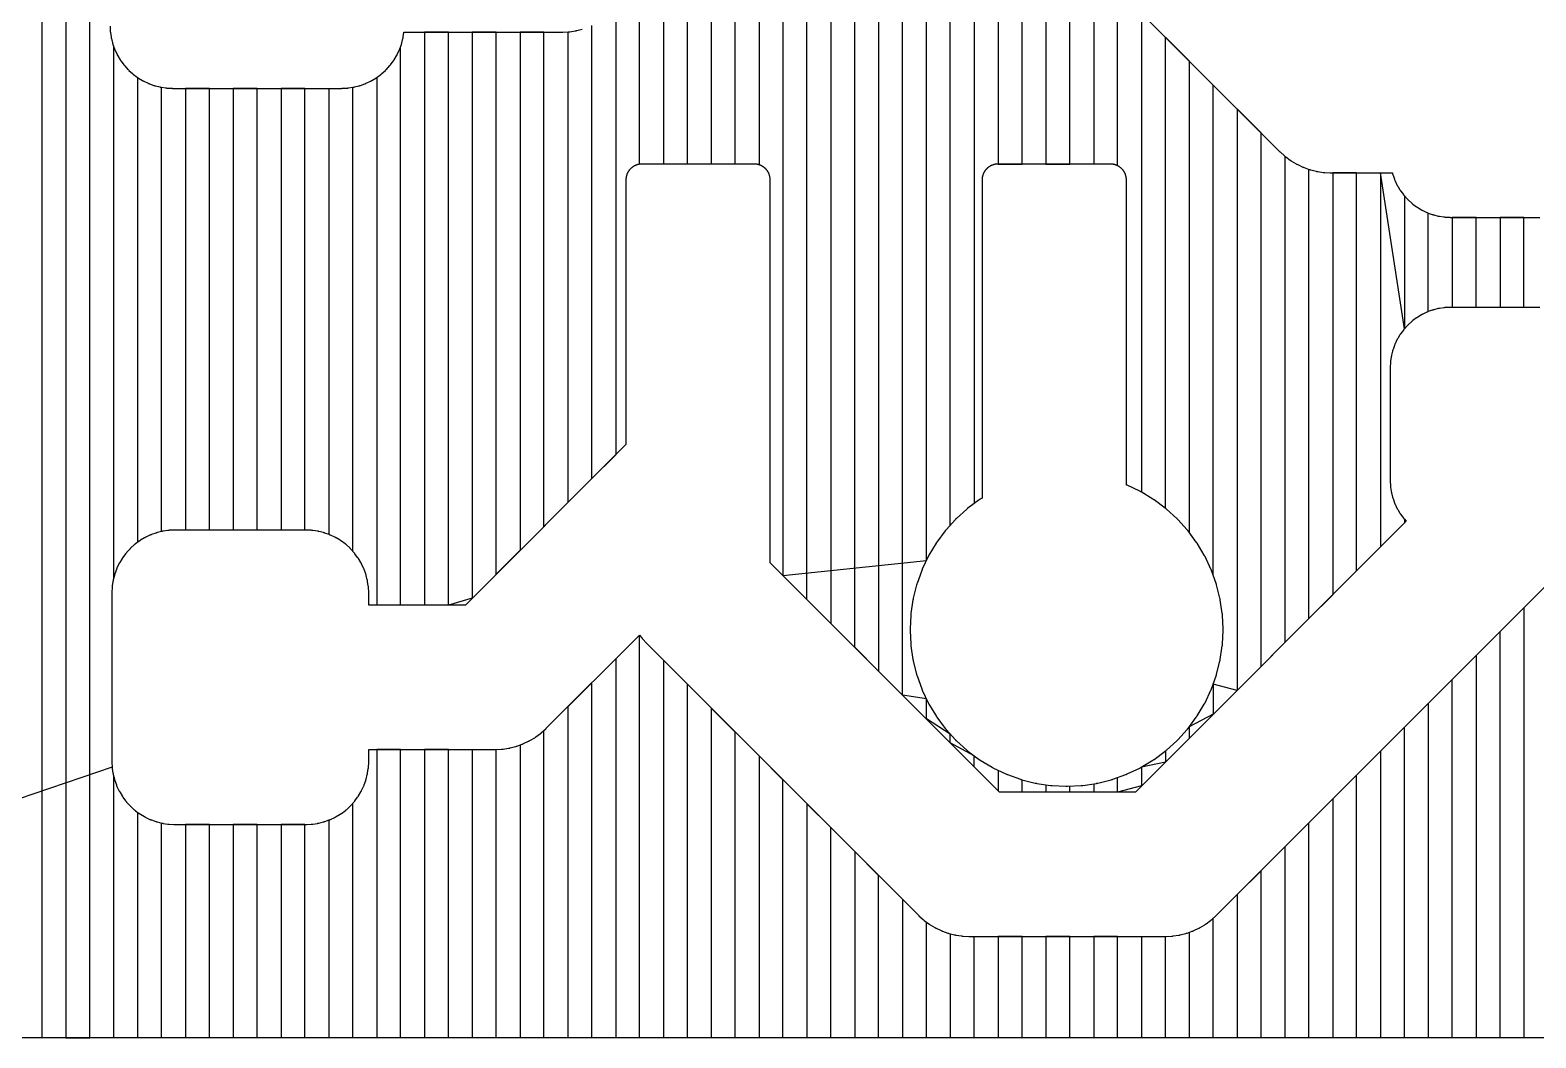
# Model space of a CAD drawing. Header units: metres. Extents: x 141.4 to 191.3, y -114.8 to -61.9.
# Drawn here: x 162.11 to 170.14, y -91.84 to -86.46 of the extents above; entities that cross this region are included whole.
import ezdxf

# ---------------------------------------------------------------- set-up
doc = ezdxf.new("R2010")
doc.units = ezdxf.units.M

msp = doc.modelspace()

# ---------------------------------------------------------------- linework, layer by layer
for points in [[(162.1745, -91.8393), (162.1745, -84.1743), (162.302, -84.1743), (162.302, -91.8393), (162.4295, -91.8393), (162.4295, -84.1743)], [(166.127, -84.2359), (166.127, -89.3735), (166.892, -89.2926), (166.892, -86.049), (167.2745, -86.049), (167.2745, -87.179), (167.402, -87.179), (167.402, -86.049), (167.5295, -86.049), (167.5295, -87.179), (167.657, -87.179), (167.657, -86.049), (167.7845, -86.1192), (167.7845, -87.179)], [(167.147, -84.2165), (167.147, -88.9891)], [(167.0195, -89.1045), (167.0195, -84.3013)], [(167.2745, -90.4118), (167.2745, -90.521), (167.147, -90.3935), (167.147, -90.3349), (167.0195, -90.266), (167.0195, -90.2195), (166.892, -90.1385), (166.892, -90.0314), (166.7645, -90.011), (166.7645, -86.049), (166.637, -86.049), (166.637, -89.8835), (166.5095, -89.756), (166.5095, -86.049), (166.382, -86.049), (166.382, -89.6285), (166.2545, -89.501), (166.2545, -86.013)], [(165.872, -87.179), (165.872, -86.049), (165.7445, -86.049), (165.7445, -87.179), (165.617, -87.179), (165.617, -86.049), (165.4895, -86.0931), (165.4895, -87.179)], [(165.9995, -86.0451), (165.9995, -87.1829)], [(167.7143, -86.049), (168.7782, -87.1128), (168.7797, -87.1143), (168.7812, -87.1157), (168.803, -87.1355), (168.8046, -87.1369), (168.8062, -87.1382), (168.8078, -87.1395), (168.8095, -87.1408), (168.8331, -87.1583), (168.8348, -87.1596), (168.8365, -87.1607), (168.8383, -87.1619), (168.84, -87.163), (168.8653, -87.1781), (168.8671, -87.1792), (168.8689, -87.1802), (168.8708, -87.1811), (168.8727, -87.182), (168.8993, -87.1946), (168.9012, -87.1955), (168.9031, -87.1963), (168.905, -87.1971), (168.907, -87.1978), (168.9347, -87.2078), (168.9347, -87.2078), (168.9349, -87.2078), (168.9368, -87.2085), (168.9388, -87.2091), (168.9407, -87.2097), (168.9427, -87.2102), (168.9713, -87.2173), (168.9733, -87.2178), (168.9754, -87.2182), (168.9774, -87.2186), (168.9795, -87.219), (169.0086, -87.2233), (169.0107, -87.2236), (169.0127, -87.2238), (169.0148, -87.224), (169.0169, -87.2241), (169.0463, -87.2255), (169.0484, -87.2256), (169.0505, -87.2256), (169.3777, -87.2256), (169.3788, -87.2301), (169.3793, -87.2321), (169.3799, -87.2341), (169.3805, -87.2361), (169.3812, -87.2381), (169.389, -87.26), (169.3898, -87.262), (169.3905, -87.2639), (169.3914, -87.2658), (169.3922, -87.2677), (169.4022, -87.2888), (169.4031, -87.2907), (169.4041, -87.2925), (169.4051, -87.2944), (169.4061, -87.2962), (169.4181, -87.3161), (169.4192, -87.3179), (169.4204, -87.3197), (169.4215, -87.3214), (169.4228, -87.3231), (169.4366, -87.3418), (169.4379, -87.3435), (169.4392, -87.3451), (169.4405, -87.3467), (169.4419, -87.3483), (169.4576, -87.3655), (169.459, -87.367), (169.4605, -87.3685), (169.462, -87.37), (169.4635, -87.3714), (169.4807, -87.3871), (169.4823, -87.3885), (169.4839, -87.3898), (169.4855, -87.3911), (169.4872, -87.3924), (169.5059, -87.4062), (169.5076, -87.4075), (169.5093, -87.4086), (169.5111, -87.4098), (169.5129, -87.4109), (169.5328, -87.4229), (169.5346, -87.4239), (169.5365, -87.4249), (169.5383, -87.4259), (169.5402, -87.4268), (169.5613, -87.4368), (169.5632, -87.4376), (169.5651, -87.4385), (169.567, -87.4392), (169.569, -87.44), (169.5909, -87.4478), (169.5909, -87.4478), (169.5911, -87.4479), (169.593, -87.4485), (169.595, -87.4491), (169.5969, -87.4497), (169.5989, -87.4502), (169.6215, -87.4559), (169.6235, -87.4564), (169.6256, -87.4568), (169.6276, -87.4572), (169.6297, -87.4575), (169.6527, -87.4609), (169.6548, -87.4612), (169.6569, -87.4614), (169.659, -87.4616), (169.6611, -87.4618), (169.6843, -87.4629), (169.6864, -87.463), (169.6885, -87.463), (170.1635, -87.463)], [(165.362, -87.1798), (165.362, -86.2206), (165.2345, -86.3481), (165.2345, -88.7288), (165.107, -88.8563), (165.107, -86.4404)], [(167.912, -87.188), (167.912, -86.2467), (168.0395, -86.3742), (168.0395, -88.929)], [(162.5371, -86.4442), (162.5383, -86.4687)], [(162.5383, -86.4687), (162.5384, -86.4708), (162.5386, -86.4728), (162.5388, -86.4749), (162.5391, -86.477), (162.5427, -86.5012), (162.5431, -86.5033), (162.5434, -86.5054), (162.5439, -86.5074), (162.5444, -86.5094), (162.5503, -86.5332), (162.5508, -86.5352), (162.5514, -86.5372), (162.5521, -86.5392), (162.5527, -86.5412), (162.561, -86.5643), (162.5617, -86.5663), (162.5625, -86.5682), (162.5633, -86.5701), (162.5642, -86.572), (162.5747, -86.5942), (162.5756, -86.5961), (162.5766, -86.5979), (162.5776, -86.5997), (162.5786, -86.6015), (162.5912, -86.6226), (162.5923, -86.6244), (162.5935, -86.6261), (162.5946, -86.6278), (162.5959, -86.6295), (162.6105, -86.6492), (162.6117, -86.6509), (162.613, -86.6525), (162.6144, -86.6541), (162.6158, -86.6557), (162.6322, -86.6739), (162.6337, -86.6754), (162.6351, -86.6769), (162.6366, -86.6783), (162.6381, -86.6798), (162.6563, -86.6962), (162.6579, -86.6976), (162.6595, -86.699), (162.6611, -86.7003), (162.6628, -86.7015), (162.6825, -86.7161), (162.6842, -86.7174), (162.6859, -86.7185), (162.6876, -86.7197), (162.6894, -86.7208), (162.7105, -86.7334), (162.7123, -86.7344), (162.7141, -86.7354), (162.7159, -86.7364), (162.7178, -86.7373), (162.74, -86.7478), (162.7419, -86.7487), (162.7438, -86.7495), (162.7457, -86.7503), (162.7477, -86.751), (162.7708, -86.7593), (162.7708, -86.7593), (162.771, -86.7593), (162.7729, -86.76), (162.7748, -86.7606), (162.7768, -86.7612), (162.7788, -86.7617), (162.8026, -86.7676), (162.8046, -86.7681), (162.8066, -86.7686), (162.8087, -86.7689), (162.8108, -86.7693), (162.835, -86.7729), (162.8371, -86.7732), (162.8392, -86.7734), (162.8412, -86.7736), (162.8433, -86.7737), (162.8678, -86.7749), (162.8699, -86.775), (162.872, -86.775), (163.772, -86.775), (163.7741, -86.775), (163.7762, -86.7749), (163.8007, -86.7737), (163.8028, -86.7736), (163.8048, -86.7734), (163.8069, -86.7732), (163.809, -86.7729), (163.8332, -86.7693), (163.8353, -86.7689), (163.8374, -86.7686), (163.8394, -86.7681), (163.8414, -86.7676), (163.8652, -86.7617), (163.8672, -86.7612), (163.8692, -86.7606), (163.8712, -86.7599), (163.8732, -86.7593), (163.8963, -86.751), (163.8983, -86.7503), (163.9002, -86.7495), (163.9021, -86.7487), (163.904, -86.7478), (163.9262, -86.7373), (163.9281, -86.7364), (163.9299, -86.7354), (163.9317, -86.7344), (163.9335, -86.7334), (163.9546, -86.7208), (163.9564, -86.7197), (163.9581, -86.7185), (163.9598, -86.7174), (163.9615, -86.7161), (163.9812, -86.7015), (163.9829, -86.7003), (163.9845, -86.699), (163.9861, -86.6976), (163.9877, -86.6962), (164.0059, -86.6798), (164.0074, -86.6783), (164.0089, -86.6769), (164.0103, -86.6754), (164.0118, -86.6739), (164.0282, -86.6557), (164.0296, -86.6541), (164.031, -86.6525), (164.0323, -86.6509), (164.0335, -86.6492), (164.0481, -86.6295), (164.0494, -86.6278), (164.0505, -86.6261), (164.0517, -86.6244), (164.0528, -86.6226), (164.0654, -86.6015), (164.0664, -86.5997), (164.0674, -86.5979), (164.0684, -86.5961), (164.0693, -86.5942), (164.0798, -86.572), (164.0807, -86.5701), (164.0815, -86.5682), (164.0823, -86.5663), (164.083, -86.5643), (164.0913, -86.5412), (164.0913, -86.5412), (164.0919, -86.5394), (164.0925, -86.5373), (164.0931, -86.5353), (164.0937, -86.5332), (164.0996, -86.5094), (164.1001, -86.5074), (164.1006, -86.5054), (164.1009, -86.5033), (164.1013, -86.5012), (164.1049, -86.477), (164.1051, -86.4752), (164.948, -86.4752), (164.9501, -86.4751), (164.9522, -86.475), (164.9816, -86.4736), (164.9837, -86.4735), (164.9858, -86.4733), (164.9878, -86.4731), (164.9899, -86.4728), (165.019, -86.4685), (165.0211, -86.4681), (165.0231, -86.4677), (165.0252, -86.4673), (165.0272, -86.4668), (165.0558, -86.4597)], [(164.9795, -86.4737), (164.9795, -88.9838), (164.852, -89.1113), (164.852, -86.4752), (164.7245, -86.4752), (164.7245, -89.2388), (164.597, -89.3663), (164.597, -86.4752), (164.4695, -86.4752), (164.4695, -89.4938), (164.342, -89.5309), (164.342, -86.4752), (164.2145, -86.4752), (164.2145, -89.5309), (164.087, -89.5309), (164.087, -86.553)], [(168.167, -89.0144), (168.167, -86.5017), (168.2945, -86.6292), (168.2945, -89.1444)], [(162.557, -89.3858), (162.557, -86.5533)], [(162.6845, -86.7176), (162.6845, -89.1957)], [(163.9595, -86.7176), (163.9595, -89.5309)], [(162.812, -89.1385), (162.812, -86.7695)], [(163.577, -89.131), (163.577, -86.775), (163.4495, -86.775), (163.4495, -89.131), (163.322, -89.131), (163.322, -86.775), (163.1945, -86.775), (163.1945, -89.131), (163.067, -89.131), (163.067, -86.775), (162.9395, -86.775), (162.9395, -89.131)], [(163.7045, -86.775), (163.7045, -89.1544)], [(163.832, -89.2435), (163.832, -86.7695)], [(168.422, -89.3718), (168.422, -86.7567)], [(168.8045, -87.1369), (168.8045, -89.7308), (168.677, -89.8583), (168.677, -87.0117), (168.5495, -86.8842), (168.5495, -89.9858), (168.422, -89.9522), (168.422, -90.1133), (168.2945, -90.1796), (168.2945, -90.2408)], [(170.1635, -87.943), (169.6885, -87.943), (169.6864, -87.943), (169.6843, -87.9431), (169.6611, -87.9442), (169.659, -87.9444), (169.6569, -87.9446), (169.6548, -87.9448), (169.6527, -87.9451), (169.6297, -87.9485), (169.6276, -87.9488), (169.6256, -87.9492), (169.6235, -87.9496), (169.6215, -87.9501), (169.5989, -87.9558), (169.5969, -87.9563), (169.5949, -87.9569), (169.5929, -87.9575), (169.5909, -87.9582), (169.569, -87.966), (169.567, -87.9668), (169.5651, -87.9675), (169.5632, -87.9684), (169.5613, -87.9692), (169.5402, -87.9792), (169.5383, -87.9801), (169.5365, -87.9811), (169.5346, -87.9821), (169.5328, -87.9831), (169.5129, -87.9951), (169.5111, -87.9962), (169.5093, -87.9974), (169.5076, -87.9985), (169.5059, -87.9998), (169.4872, -88.0136), (169.4855, -88.0149), (169.4839, -88.0162), (169.4823, -88.0175), (169.4807, -88.0189), (169.4635, -88.0346), (169.462, -88.036), (169.4605, -88.0375), (169.459, -88.039), (169.4576, -88.0405), (169.4419, -88.0577), (169.4405, -88.0593), (169.4392, -88.0609), (169.4379, -88.0625), (169.4366, -88.0642), (169.4228, -88.0829), (169.4215, -88.0846), (169.4204, -88.0863), (169.4192, -88.0881), (169.4181, -88.0899), (169.4061, -88.1098), (169.4051, -88.1116), (169.4041, -88.1135), (169.4031, -88.1153), (169.4022, -88.1172), (169.3922, -88.1383), (169.3914, -88.1402), (169.3905, -88.1421), (169.3898, -88.144), (169.389, -88.146), (169.3812, -88.1679), (169.3812, -88.1679), (169.3811, -88.1681), (169.3805, -88.17), (169.3799, -88.172), (169.3793, -88.1739), (169.3788, -88.1759), (169.3731, -88.1985), (169.3726, -88.2005), (169.3722, -88.2026), (169.3718, -88.2046), (169.3715, -88.2067), (169.3681, -88.2297), (169.3678, -88.2318), (169.3676, -88.2339), (169.3674, -88.236), (169.3672, -88.2381), (169.3661, -88.2613), (169.366, -88.2634), (169.366, -88.2655), (169.366, -88.8655), (169.366, -88.8676), (169.3661, -88.8697), (169.3672, -88.8929), (169.3674, -88.895), (169.3676, -88.8971), (169.3678, -88.8992), (169.3681, -88.9013), (169.3715, -88.9243), (169.3718, -88.9264), (169.3722, -88.9284), (169.3726, -88.9305), (169.3731, -88.9325), (169.3788, -88.9551), (169.3793, -88.9571), (169.3799, -88.9591), (169.3805, -88.9611), (169.3812, -88.9631), (169.389, -88.985), (169.3898, -88.987), (169.3905, -88.9889), (169.3914, -88.9908), (169.3922, -88.9927), (169.4022, -89.0138), (169.4031, -89.0157), (169.4041, -89.0175), (169.4051, -89.0194), (169.4061, -89.0212), (169.4181, -89.0411), (169.4192, -89.0429), (169.4204, -89.0447), (169.4215, -89.0464), (169.4228, -89.0481), (169.4366, -89.0668), (169.4379, -89.0685), (169.4392, -89.0701), (169.4405, -89.0717), (169.4419, -89.0733), (169.4515, -89.0838), (168.0075, -90.5279), (167.2814, -90.5279), (166.0591, -89.3056), (166.0591, -87.864), (166.0591, -87.8619), (166.059, -87.8598), (166.059, -87.8589), (166.059, -87.264), (166.059, -87.2619), (166.0589, -87.2598), (166.0588, -87.2577), (166.0586, -87.2557), (166.0584, -87.2536), (166.0581, -87.2515), (166.0577, -87.2495), (166.0574, -87.2474), (166.0569, -87.2454), (166.0565, -87.2433), (166.0559, -87.2413), (166.0553, -87.2393), (166.0547, -87.2373), (166.054, -87.2354), (166.0533, -87.2334), (166.0525, -87.2315), (166.0517, -87.2296), (166.0508, -87.2277), (166.0499, -87.2258), (166.049, -87.2239), (166.048, -87.2221), (166.0469, -87.2203), (166.0458, -87.2185), (166.0447, -87.2168), (166.0435, -87.2151), (166.0423, -87.2134), (166.041, -87.2117), (166.0397, -87.2101), (166.0384, -87.2085), (166.037, -87.2069), (166.0356, -87.2054), (166.0341, -87.2039), (166.0326, -87.2024), (166.0311, -87.201), (166.0295, -87.1996), (166.0279, -87.1983), (166.0263, -87.197), (166.0246, -87.1957), (166.0229, -87.1945), (166.0212, -87.1933), (166.0195, -87.1922), (166.0177, -87.1911), (166.0159, -87.19), (166.0141, -87.189), (166.0122, -87.1881), (166.0103, -87.1872), (166.0084, -87.1863), (166.0065, -87.1855), (166.0046, -87.1847), (166.0026, -87.184), (166.0007, -87.1833), (165.9987, -87.1827), (165.9967, -87.1821), (165.9947, -87.1815), (165.9926, -87.1811), (165.9906, -87.1806), (165.9885, -87.1803), (165.9865, -87.1799), (165.9844, -87.1796), (165.9823, -87.1794), (165.9803, -87.1792), (165.9782, -87.1791), (165.9761, -87.179), (165.974, -87.179), (165.374, -87.179), (165.3719, -87.179), (165.3698, -87.1791), (165.3677, -87.1792), (165.3657, -87.1794), (165.3636, -87.1796), (165.3615, -87.1799), (165.3595, -87.1803), (165.3574, -87.1806), (165.3554, -87.1811), (165.3533, -87.1815), (165.3513, -87.1821), (165.3493, -87.1827), (165.3473, -87.1833), (165.3454, -87.184), (165.3434, -87.1847), (165.3415, -87.1855), (165.3396, -87.1863), (165.3377, -87.1872), (165.3358, -87.1881), (165.3339, -87.189), (165.3321, -87.19), (165.3303, -87.1911), (165.3285, -87.1922), (165.3268, -87.1933), (165.3251, -87.1945), (165.3234, -87.1957), (165.3217, -87.197), (165.3201, -87.1983), (165.3185, -87.1996), (165.3169, -87.201), (165.3154, -87.2024), (165.3139, -87.2039), (165.3124, -87.2054), (165.311, -87.2069), (165.3096, -87.2085), (165.3083, -87.2101), (165.307, -87.2117), (165.3057, -87.2134), (165.3045, -87.2151), (165.3033, -87.2168), (165.3022, -87.2185), (165.3011, -87.2203), (165.3, -87.2221), (165.299, -87.2239), (165.2981, -87.2258), (165.2972, -87.2277), (165.2963, -87.2296), (165.2955, -87.2315), (165.2947, -87.2334), (165.294, -87.2354), (165.2933, -87.2373), (165.2927, -87.2393), (165.2921, -87.2413), (165.2915, -87.2433), (165.2911, -87.2454), (165.2906, -87.2474), (165.2903, -87.2495), (165.2899, -87.2515), (165.2896, -87.2536), (165.2894, -87.2557), (165.2892, -87.2577), (165.2891, -87.2598), (165.289, -87.2619), (165.289, -87.264), (165.289, -87.8589), (165.289, -87.8598), (165.2889, -87.8619), (165.2889, -87.864), (165.2889, -88.6745), (164.4325, -89.5309), (163.917, -89.5309), (163.917, -89.466), (163.917, -89.4639), (163.9169, -89.4618), (163.9157, -89.4373), (163.9156, -89.4352), (163.9154, -89.4332), (163.9152, -89.4311), (163.9149, -89.429), (163.9113, -89.4048), (163.9109, -89.4027), (163.9106, -89.4006), (163.9101, -89.3986), (163.9096, -89.3966), (163.9037, -89.3728), (163.9032, -89.3708), (163.9026, -89.3688), (163.9019, -89.3668), (163.9013, -89.3648), (163.893, -89.3417), (163.8923, -89.3397), (163.8915, -89.3378), (163.8907, -89.3359), (163.8898, -89.334), (163.8793, -89.3118), (163.8784, -89.3099), (163.8774, -89.3081), (163.8764, -89.3063), (163.8754, -89.3045), (163.8628, -89.2834), (163.8617, -89.2816), (163.8605, -89.2799), (163.8594, -89.2782), (163.8581, -89.2765), (163.8435, -89.2568), (163.8423, -89.2551), (163.841, -89.2535), (163.8396, -89.2519), (163.8382, -89.2503), (163.8218, -89.2321), (163.8203, -89.2306), (163.8189, -89.2291), (163.8174, -89.2277), (163.8159, -89.2262), (163.7977, -89.2098), (163.7961, -89.2084), (163.7945, -89.207), (163.7929, -89.2057), (163.7912, -89.2045), (163.7715, -89.1899), (163.7698, -89.1886), (163.7681, -89.1875), (163.7664, -89.1863), (163.7646, -89.1852), (163.7435, -89.1726), (163.7417, -89.1716), (163.7399, -89.1706), (163.7381, -89.1696), (163.7362, -89.1687), (163.714, -89.1582), (163.7121, -89.1573), (163.7102, -89.1565), (163.7083, -89.1557), (163.7063, -89.155), (163.6832, -89.1467), (163.6832, -89.1467), (163.6814, -89.1461), (163.6793, -89.1455), (163.6773, -89.1449), (163.6752, -89.1443), (163.6514, -89.1384), (163.6494, -89.1379), (163.6474, -89.1374), (163.6453, -89.1371), (163.6432, -89.1367), (163.619, -89.1331), (163.6169, -89.1328), (163.6148, -89.1326), (163.6128, -89.1324), (163.6107, -89.1323), (163.5862, -89.1311), (163.5841, -89.131), (163.582, -89.131), (162.882, -89.131), (162.8799, -89.131), (162.8778, -89.1311), (162.8533, -89.1323), (162.8512, -89.1324), (162.8492, -89.1326), (162.8471, -89.1328), (162.845, -89.1331), (162.8208, -89.1367), (162.8187, -89.1371), (162.8166, -89.1374), (162.8146, -89.1379), (162.8126, -89.1384), (162.7888, -89.1443), (162.7868, -89.1448), (162.7848, -89.1454), (162.7828, -89.1461), (162.7808, -89.1467), (162.7577, -89.155), (162.7557, -89.1557), (162.7538, -89.1565), (162.7519, -89.1573), (162.75, -89.1582), (162.7278, -89.1687), (162.7259, -89.1696), (162.7241, -89.1706), (162.7223, -89.1716), (162.7205, -89.1726), (162.6994, -89.1852), (162.6976, -89.1863), (162.6959, -89.1875), (162.6942, -89.1886), (162.6925, -89.1899), (162.6728, -89.2045), (162.6711, -89.2057), (162.6695, -89.207), (162.6679, -89.2084), (162.6663, -89.2098), (162.6481, -89.2262), (162.6466, -89.2277), (162.6451, -89.2291), (162.6437, -89.2306), (162.6422, -89.2321), (162.6258, -89.2503), (162.6244, -89.2519), (162.623, -89.2535), (162.6217, -89.2551), (162.6205, -89.2568), (162.6059, -89.2765), (162.6046, -89.2782), (162.6035, -89.2799), (162.6023, -89.2816), (162.6012, -89.2834), (162.5886, -89.3045), (162.5876, -89.3063), (162.5866, -89.3081), (162.5856, -89.3099), (162.5847, -89.3118), (162.5742, -89.334), (162.5733, -89.3359), (162.5725, -89.3378), (162.5717, -89.3397), (162.571, -89.3417), (162.5627, -89.3648), (162.5627, -89.3648), (162.5621, -89.3666), (162.5615, -89.3687), (162.5609, -89.3707), (162.5603, -89.3728), (162.5544, -89.3966), (162.5539, -89.3986), (162.5534, -89.4006), (162.5531, -89.4027), (162.5527, -89.4048), (162.5491, -89.429), (162.5488, -89.4311), (162.5486, -89.4332), (162.5484, -89.4352), (162.5483, -89.4373), (162.5471, -89.4618), (162.547, -89.4639), (162.547, -89.466), (162.547, -90.366), (162.547, -90.3681), (162.5471, -90.3702), (162.5483, -90.3947), (162.047, -90.5655)], [(166.8087, -89.7397), (166.8088, -89.7418), (166.809, -89.7438), (166.8093, -89.7459), (166.8095, -89.748), (166.8203, -89.8208), (166.8207, -89.8228), (166.821, -89.8249), (166.8215, -89.8269), (166.822, -89.829), (166.8398, -89.9004), (166.8404, -89.9024), (166.841, -89.9044), (166.8416, -89.9064), (166.8423, -89.9083), (166.8671, -89.9776), (166.8678, -89.9796), (166.8686, -89.9815), (166.8694, -89.9835), (166.8703, -89.9854), (166.9017, -90.0519), (166.9026, -90.0538), (166.9036, -90.0556), (166.9046, -90.0574), (166.9057, -90.0592), (166.9435, -90.1224), (166.9446, -90.1242), (166.9457, -90.1259), (166.9469, -90.1276), (166.9481, -90.1293), (166.992, -90.1884), (166.9932, -90.1901), (166.9945, -90.1917), (166.9959, -90.1933), (166.9973, -90.1949), (167.0467, -90.2494), (167.0481, -90.2509), (167.0496, -90.2524), (167.0511, -90.2539), (167.0526, -90.2553), (167.1071, -90.3047), (167.1087, -90.3061), (167.1103, -90.3075), (167.1119, -90.3088), (167.1136, -90.31), (167.1727, -90.3539), (167.1744, -90.3551), (167.1761, -90.3563), (167.1778, -90.3574), (167.1796, -90.3585), (167.2428, -90.3963), (167.2446, -90.3974), (167.2464, -90.3984), (167.2482, -90.3994), (167.2501, -90.4003), (167.3166, -90.4317), (167.3185, -90.4326), (167.3205, -90.4334), (167.3224, -90.4342), (167.3244, -90.4349), (167.3937, -90.4597), (167.3937, -90.4597), (167.3955, -90.4604), (167.3975, -90.461), (167.3996, -90.4616), (167.4016, -90.4622), (167.473, -90.48), (167.4751, -90.4805), (167.4771, -90.481), (167.4792, -90.4813), (167.4812, -90.4817), (167.554, -90.4925), (167.5561, -90.4927), (167.5582, -90.493), (167.5602, -90.4932), (167.5623, -90.4933), (167.6358, -90.4969), (167.6379, -90.497), (167.64, -90.497), (167.6421, -90.497), (167.6442, -90.4969), (167.7177, -90.4933), (167.7198, -90.4932), (167.7218, -90.493), (167.7239, -90.4927), (167.726, -90.4925), (167.7988, -90.4817), (167.8008, -90.4813), (167.8029, -90.481), (167.8049, -90.4805), (167.807, -90.48), (167.8784, -90.4622), (167.8804, -90.4616), (167.8824, -90.461), (167.8844, -90.4604), (167.8863, -90.4597), (167.9556, -90.4349), (167.9576, -90.4342), (167.9595, -90.4334), (167.9615, -90.4326), (167.9634, -90.4317), (168.0299, -90.4003), (168.0318, -90.3994), (168.0336, -90.3984), (168.0354, -90.3974), (168.0372, -90.3963), (168.1004, -90.3585), (168.1022, -90.3574), (168.1039, -90.3563), (168.1056, -90.3551), (168.1073, -90.3539), (168.1664, -90.31), (168.1681, -90.3088), (168.1697, -90.3075), (168.1713, -90.3061), (168.1729, -90.3047), (168.2274, -90.2553), (168.2289, -90.2539), (168.2304, -90.2524), (168.2319, -90.2509), (168.2333, -90.2494), (168.2827, -90.1949), (168.2841, -90.1933), (168.2855, -90.1917), (168.2868, -90.1901), (168.288, -90.1884), (168.3319, -90.1293), (168.3331, -90.1276), (168.3343, -90.1259), (168.3354, -90.1242), (168.3365, -90.1224), (168.3743, -90.0592), (168.3754, -90.0574), (168.3764, -90.0556), (168.3774, -90.0538), (168.3783, -90.0519), (168.4097, -89.9854), (168.4106, -89.9835), (168.4114, -89.9815), (168.4122, -89.9796), (168.4129, -89.9776), (168.4377, -89.9083), (168.4377, -89.9083), (168.4384, -89.9065), (168.439, -89.9045), (168.4396, -89.9024), (168.4402, -89.9004), (168.458, -89.829), (168.4585, -89.8269), (168.459, -89.8249), (168.4593, -89.8228), (168.4597, -89.8208), (168.4705, -89.748), (168.4707, -89.7459), (168.471, -89.7438), (168.4712, -89.7418), (168.4713, -89.7397), (168.4749, -89.6662), (168.475, -89.6641), (168.475, -89.662), (168.475, -89.6599), (168.4749, -89.6578), (168.4713, -89.5843), (168.4712, -89.5822), (168.471, -89.5802), (168.4707, -89.5781), (168.4705, -89.576), (168.4597, -89.5032), (168.4593, -89.5012), (168.459, -89.4991), (168.4585, -89.4971), (168.458, -89.495), (168.4402, -89.4236), (168.4396, -89.4216), (168.439, -89.4196), (168.4384, -89.4176), (168.4377, -89.4157), (168.4129, -89.3464), (168.4122, -89.3444), (168.4114, -89.3425), (168.4106, -89.3405), (168.4097, -89.3386), (168.3783, -89.2721), (168.3774, -89.2702), (168.3764, -89.2684), (168.3754, -89.2666), (168.3743, -89.2648), (168.3365, -89.2016), (168.3354, -89.1998), (168.3343, -89.1981), (168.3331, -89.1964), (168.3319, -89.1947), (168.288, -89.1356), (168.2868, -89.1339), (168.2855, -89.1323), (168.2841, -89.1307), (168.2827, -89.1291), (168.2333, -89.0746), (168.2319, -89.0731), (168.2304, -89.0716), (168.2289, -89.0701), (168.2274, -89.0687), (168.1729, -89.0193), (168.1713, -89.0179), (168.1697, -89.0165), (168.1681, -89.0152), (168.1664, -89.014), (168.1073, -88.9701), (168.1056, -88.9689), (168.1039, -88.9677), (168.1022, -88.9666), (168.1004, -88.9655), (168.0372, -88.9277), (168.0354, -88.9266), (168.0336, -88.9256), (168.0318, -88.9246), (168.0299, -88.9237), (167.9634, -88.8923), (167.9615, -88.8914), (167.9595, -88.8906), (167.9591, -88.8904), (167.9591, -87.864), (167.9591, -87.8619), (167.959, -87.8598), (167.959, -87.8589), (167.959, -87.264), (167.959, -87.2619), (167.9589, -87.2598), (167.9588, -87.2577), (167.9586, -87.2557), (167.9584, -87.2536), (167.9581, -87.2515), (167.9577, -87.2495), (167.9574, -87.2474), (167.9569, -87.2454), (167.9565, -87.2433), (167.9559, -87.2413), (167.9553, -87.2393), (167.9547, -87.2373), (167.954, -87.2354), (167.9533, -87.2334), (167.9525, -87.2315), (167.9517, -87.2296), (167.9508, -87.2277), (167.9499, -87.2258), (167.949, -87.2239), (167.948, -87.2221), (167.9469, -87.2203), (167.9458, -87.2185), (167.9447, -87.2168), (167.9435, -87.2151), (167.9423, -87.2134), (167.941, -87.2117), (167.9397, -87.2101), (167.9384, -87.2085), (167.937, -87.2069), (167.9356, -87.2054), (167.9341, -87.2039), (167.9326, -87.2024), (167.9311, -87.201), (167.9295, -87.1996), (167.9279, -87.1983), (167.9263, -87.197), (167.9246, -87.1957), (167.9229, -87.1945), (167.9212, -87.1933), (167.9195, -87.1922), (167.9177, -87.1911), (167.9159, -87.19), (167.9141, -87.189), (167.9122, -87.1881), (167.9103, -87.1872), (167.9084, -87.1863), (167.9065, -87.1855), (167.9046, -87.1847), (167.9026, -87.184), (167.9007, -87.1833), (167.8987, -87.1827), (167.8967, -87.1821), (167.8947, -87.1815), (167.8926, -87.1811), (167.8906, -87.1806), (167.8885, -87.1803), (167.8865, -87.1799), (167.8844, -87.1796), (167.8823, -87.1794), (167.8803, -87.1792), (167.8782, -87.1791), (167.8761, -87.179), (167.874, -87.179), (167.274, -87.179), (167.2719, -87.179), (167.2698, -87.1791), (167.2677, -87.1792), (167.2657, -87.1794), (167.2636, -87.1796), (167.2615, -87.1799), (167.2595, -87.1803), (167.2574, -87.1806), (167.2554, -87.1811), (167.2533, -87.1815), (167.2513, -87.1821), (167.2493, -87.1827), (167.2473, -87.1833), (167.2454, -87.184), (167.2434, -87.1847), (167.2415, -87.1855), (167.2396, -87.1863), (167.2377, -87.1872), (167.2358, -87.1881), (167.2339, -87.189), (167.2321, -87.19), (167.2303, -87.1911), (167.2285, -87.1922), (167.2268, -87.1933), (167.2251, -87.1945), (167.2234, -87.1957), (167.2217, -87.197), (167.2201, -87.1983), (167.2185, -87.1996), (167.2169, -87.201), (167.2154, -87.2024), (167.2139, -87.2039), (167.2124, -87.2054), (167.211, -87.2069), (167.2096, -87.2085), (167.2083, -87.2101), (167.207, -87.2117), (167.2057, -87.2134), (167.2045, -87.2151), (167.2033, -87.2168), (167.2022, -87.2185), (167.2011, -87.2203), (167.2, -87.2221), (167.199, -87.2239), (167.1981, -87.2258), (167.1972, -87.2277), (167.1963, -87.2296), (167.1955, -87.2315), (167.1947, -87.2334), (167.194, -87.2354), (167.1933, -87.2373), (167.1927, -87.2393), (167.1921, -87.2413), (167.1915, -87.2433), (167.1911, -87.2454), (167.1906, -87.2474), (167.1903, -87.2495), (167.1899, -87.2515), (167.1896, -87.2536), (167.1894, -87.2557), (167.1892, -87.2577), (167.1891, -87.2598), (167.189, -87.2619), (167.189, -87.264), (167.189, -87.8589), (167.189, -87.8598), (167.1889, -87.8619), (167.1889, -87.864), (167.1889, -88.96), (167.1796, -88.9655), (167.1778, -88.9666), (167.1761, -88.9677), (167.1744, -88.9689), (167.1727, -88.9701), (167.1136, -89.014), (167.1119, -89.0152), (167.1103, -89.0165), (167.1087, -89.0179), (167.1071, -89.0193), (167.0526, -89.0687), (167.0511, -89.0701), (167.0496, -89.0716), (167.0481, -89.0731), (167.0467, -89.0746), (166.9973, -89.1291), (166.9959, -89.1307), (166.9945, -89.1323), (166.9932, -89.1339), (166.992, -89.1356), (166.9481, -89.1947), (166.9469, -89.1964), (166.9457, -89.1981), (166.9446, -89.1998), (166.9435, -89.2016), (166.9057, -89.2648), (166.9046, -89.2666), (166.9036, -89.2684), (166.9026, -89.2702), (166.9017, -89.2721), (166.8703, -89.3386), (166.8694, -89.3405), (166.8686, -89.3425), (166.8678, -89.3444), (166.8671, -89.3464), (166.8423, -89.4157), (166.8423, -89.4157), (166.8416, -89.4175), (166.841, -89.4195), (166.8404, -89.4216), (166.8398, -89.4236), (166.822, -89.495), (166.8215, -89.4971), (166.821, -89.4991), (166.8207, -89.5012), (166.8203, -89.5032), (166.8095, -89.576), (166.8093, -89.5781), (166.809, -89.5802), (166.8088, -89.5822), (166.8087, -89.5843), (166.8051, -89.6578), (166.805, -89.6599), (166.805, -89.662), (166.805, -89.6641), (166.8051, -89.6662), (166.8087, -89.7397)], [(169.442, -87.3484), (169.442, -88.0576), (169.3145, -87.2256), (169.3145, -89.2208), (169.187, -89.3483), (169.187, -87.2256), (169.0595, -87.2256), (169.0595, -89.4758), (168.932, -89.6033), (168.932, -87.2068)], [(169.5695, -87.9658), (169.5695, -87.4402)], [(170.0795, -87.943), (170.0795, -87.463), (169.952, -87.463), (169.952, -87.943), (169.8245, -87.943), (169.8245, -87.463), (169.697, -87.463), (169.697, -87.943)], [(169.442, -89.0734), (169.442, -89.0933)], [(162.5483, -90.3947), (162.5484, -90.3968), (162.5486, -90.3988), (162.5488, -90.4009), (162.5491, -90.403), (162.5527, -90.4272), (162.5531, -90.4293), (162.5534, -90.4314), (162.5539, -90.4334), (162.5544, -90.4354), (162.5603, -90.4592), (162.5608, -90.4612), (162.5614, -90.4632), (162.5621, -90.4652), (162.5627, -90.4672), (162.571, -90.4903), (162.5717, -90.4923), (162.5725, -90.4942), (162.5733, -90.4961), (162.5742, -90.498), (162.5847, -90.5202), (162.5856, -90.5221), (162.5866, -90.5239), (162.5876, -90.5257), (162.5886, -90.5275), (162.6012, -90.5486), (162.6023, -90.5504), (162.6035, -90.5521), (162.6046, -90.5538), (162.6059, -90.5555), (162.6205, -90.5752), (162.6217, -90.5769), (162.623, -90.5785), (162.6244, -90.5801), (162.6258, -90.5817), (162.6422, -90.5999), (162.6437, -90.6014), (162.6451, -90.6029), (162.6466, -90.6043), (162.6481, -90.6058), (162.6663, -90.6222), (162.6679, -90.6236), (162.6695, -90.625), (162.6711, -90.6263), (162.6728, -90.6275), (162.6925, -90.6421), (162.6942, -90.6434), (162.6959, -90.6445), (162.6976, -90.6457), (162.6994, -90.6468), (162.7205, -90.6594), (162.7223, -90.6604), (162.7241, -90.6614), (162.7259, -90.6624), (162.7278, -90.6633), (162.75, -90.6738), (162.7519, -90.6747), (162.7538, -90.6755), (162.7557, -90.6763), (162.7577, -90.677), (162.7808, -90.6853), (162.7808, -90.6853), (162.7826, -90.6859), (162.7847, -90.6865), (162.7867, -90.6871), (162.7888, -90.6877), (162.8126, -90.6936), (162.8146, -90.6941), (162.8166, -90.6946), (162.8187, -90.6949), (162.8208, -90.6953), (162.845, -90.6989), (162.8471, -90.6992), (162.8492, -90.6994), (162.8512, -90.6996), (162.8533, -90.6997), (162.8778, -90.7009), (162.8799, -90.701), (162.882, -90.701), (163.582, -90.701), (163.5841, -90.701), (163.5862, -90.7009), (163.6107, -90.6997), (163.6128, -90.6996), (163.6148, -90.6994), (163.6169, -90.6992), (163.619, -90.6989), (163.6432, -90.6953), (163.6453, -90.6949), (163.6474, -90.6946), (163.6494, -90.6941), (163.6514, -90.6936), (163.6752, -90.6877), (163.6772, -90.6872), (163.6792, -90.6866), (163.6812, -90.6859), (163.6832, -90.6853), (163.7063, -90.677), (163.7083, -90.6763), (163.7102, -90.6755), (163.7121, -90.6747), (163.714, -90.6738), (163.7362, -90.6633), (163.7381, -90.6624), (163.7399, -90.6614), (163.7417, -90.6604), (163.7435, -90.6594), (163.7646, -90.6468), (163.7664, -90.6457), (163.7681, -90.6445), (163.7698, -90.6434), (163.7715, -90.6421), (163.7912, -90.6275), (163.7929, -90.6263), (163.7945, -90.625), (163.7961, -90.6236), (163.7977, -90.6222), (163.8159, -90.6058), (163.8174, -90.6043), (163.8189, -90.6029), (163.8203, -90.6014), (163.8218, -90.5999), (163.8382, -90.5817), (163.8396, -90.5801), (163.841, -90.5785), (163.8423, -90.5769), (163.8435, -90.5752), (163.8581, -90.5555), (163.8594, -90.5538), (163.8605, -90.5521), (163.8617, -90.5504), (163.8628, -90.5486), (163.8754, -90.5275), (163.8764, -90.5257), (163.8774, -90.5239), (163.8784, -90.5221), (163.8793, -90.5202), (163.8898, -90.498), (163.8907, -90.4961), (163.8915, -90.4942), (163.8923, -90.4923), (163.893, -90.4903), (163.9013, -90.4672), (163.9013, -90.4672), (163.9019, -90.4654), (163.9025, -90.4633), (163.9031, -90.4613), (163.9037, -90.4592), (163.9096, -90.4354), (163.9101, -90.4334), (163.9106, -90.4314), (163.9109, -90.4293), (163.9113, -90.4272), (163.9149, -90.403), (163.9152, -90.4009), (163.9154, -90.3988), (163.9156, -90.3968), (163.9157, -90.3947), (163.9169, -90.3702), (163.917, -90.3681), (163.917, -90.366), (163.917, -90.3012), (164.592, -90.3012), (164.5941, -90.3011), (164.5962, -90.301), (164.6256, -90.2996), (164.6277, -90.2995), (164.6298, -90.2993), (164.6318, -90.2991), (164.6339, -90.2988), (164.663, -90.2945), (164.6651, -90.2941), (164.6671, -90.2937), (164.6692, -90.2933), (164.6712, -90.2928), (164.6998, -90.2857), (164.7018, -90.2851), (164.7038, -90.2846), (164.7058, -90.2839), (164.7078, -90.2833), (164.7355, -90.2733), (164.7375, -90.2726), (164.7394, -90.2718), (164.7413, -90.271), (164.7432, -90.2701), (164.7698, -90.2575), (164.7717, -90.2566), (164.7736, -90.2557), (164.7754, -90.2547), (164.7772, -90.2536), (164.8025, -90.2385), (164.8042, -90.2374), (164.806, -90.2362), (164.8077, -90.2351), (164.8094, -90.2338), (164.833, -90.2163), (164.8347, -90.215), (164.8363, -90.2137), (164.8379, -90.2124), (164.8395, -90.211), (164.8613, -90.1912), (164.8628, -90.1898), (164.8643, -90.1883), (165.3621, -89.6906), (165.3737, -89.7062), (165.375, -89.7079), (165.3763, -89.7095), (165.3776, -89.7111), (165.379, -89.7127), (165.3988, -89.7345), (165.4002, -89.736), (165.4017, -89.7375), (166.8495, -91.1853), (166.851, -91.1868), (166.8525, -91.1882), (166.8743, -91.208), (166.8759, -91.2094), (166.8775, -91.2107), (166.8791, -91.212), (166.8808, -91.2133), (166.9044, -91.2308), (166.9061, -91.2321), (166.9078, -91.2332), (166.9096, -91.2344), (166.9114, -91.2355), (166.9366, -91.2506), (166.9384, -91.2517), (166.9403, -91.2527), (166.9421, -91.2536), (166.944, -91.2545), (166.9706, -91.2671), (166.9725, -91.268), (166.9744, -91.2688), (166.9764, -91.2696), (166.9783, -91.2703), (167.0061, -91.2803), (167.0061, -91.2803), (167.0079, -91.2809), (167.0099, -91.2815), (167.012, -91.2821), (167.014, -91.2827), (167.0426, -91.2898), (167.0446, -91.2903), (167.0467, -91.2907), (167.0487, -91.2911), (167.0508, -91.2915), (167.0799, -91.2958), (167.082, -91.2961), (167.0841, -91.2963), (167.0861, -91.2965), (167.0882, -91.2966), (167.1176, -91.298), (167.1197, -91.2981), (167.1218, -91.2981), (168.167, -91.2981), (168.1691, -91.2981), (168.1712, -91.298), (168.2006, -91.2966), (168.2027, -91.2965), (168.2048, -91.2963), (168.2068, -91.2961), (168.2089, -91.2958), (168.238, -91.2915), (168.2401, -91.2911), (168.2421, -91.2907), (168.2442, -91.2903), (168.2462, -91.2898), (168.2748, -91.2827), (168.2768, -91.2821), (168.2788, -91.2816), (168.2808, -91.2809), (168.2828, -91.2803), (168.3105, -91.2703), (168.3125, -91.2696), (168.3144, -91.2688), (168.3163, -91.268), (168.3182, -91.2671), (168.3448, -91.2545), (168.3467, -91.2536), (168.3486, -91.2527), (168.3504, -91.2517), (168.3522, -91.2506), (168.3775, -91.2355), (168.3792, -91.2344), (168.381, -91.2332), (168.3827, -91.2321), (168.3844, -91.2308), (168.408, -91.2133), (168.4097, -91.212), (168.4113, -91.2107), (168.4129, -91.2094), (168.4145, -91.208), (168.4363, -91.1882), (168.4378, -91.1868), (168.4393, -91.1853), (170.1983, -89.4263)], [(170.0795, -89.5451), (170.0795, -91.8393), (169.952, -91.8393), (169.952, -89.6726), (169.8245, -89.8001), (169.8245, -91.8393), (169.697, -91.8393), (169.697, -89.9276), (169.5695, -90.0551), (169.5695, -91.8393), (169.442, -91.8393), (169.442, -90.1826), (169.3145, -90.3101), (169.3145, -91.8393), (169.187, -91.8393), (169.187, -90.4376), (169.0595, -90.5651), (169.0595, -91.8393), (168.932, -91.8393), (168.932, -90.6926), (168.8045, -90.8201), (168.8045, -91.8393), (168.677, -91.8393), (168.677, -90.9476), (168.5495, -91.0751), (168.5495, -91.8393), (168.422, -91.8393), (168.422, -91.2012)], [(166.7645, -91.1004), (166.7645, -91.8393), (166.637, -91.8393), (166.637, -90.9729), (166.5095, -90.8454), (166.5095, -91.8393), (166.382, -91.8393), (166.382, -90.7179), (166.2545, -90.5904), (166.2545, -91.8393), (166.127, -91.8393), (166.127, -90.4629), (165.9995, -90.3354), (165.9995, -91.8393), (165.872, -91.8393), (165.872, -90.2079), (165.7445, -90.0804), (165.7445, -91.8393), (165.617, -91.8393), (165.617, -89.9529), (165.4895, -89.8254), (165.4895, -91.8393), (165.362, -91.8393), (165.362, -89.6906), (165.2345, -89.8181), (165.2345, -91.8393), (165.107, -91.8393), (165.107, -89.9456), (164.9795, -90.0731), (164.9795, -91.8393), (164.852, -91.8393), (164.852, -90.1996)], [(164.7245, -90.2773), (164.7245, -91.8393), (164.597, -91.8393), (164.597, -90.301)], [(164.4695, -90.3012), (164.4695, -91.8393), (164.342, -91.8393), (164.342, -90.3012), (164.2145, -90.3012), (164.2145, -91.8393), (164.087, -91.8393), (164.087, -90.3012), (163.9595, -90.3012), (163.9595, -91.8393), (163.832, -91.8393), (163.832, -90.5885)], [(168.167, -90.3096), (168.167, -90.3683), (168.0395, -90.395), (168.0395, -90.4958), (167.912, -90.5279), (167.912, -90.4505)], [(162.6845, -90.6363), (162.6845, -91.8393), (162.557, -91.8393), (162.557, -90.4462)], [(167.5295, -90.4888), (167.5295, -90.5279), (167.402, -90.5279), (167.402, -90.4623)], [(167.7845, -90.4838), (167.7845, -90.5279), (167.657, -90.5279), (167.657, -90.4963)], [(163.7045, -90.6776), (163.7045, -91.8393), (163.577, -91.8393), (163.577, -90.701), (163.4495, -90.701), (163.4495, -91.8393), (163.322, -91.8393), (163.322, -90.701), (163.1945, -90.701), (163.1945, -91.8393), (163.067, -91.8393), (163.067, -90.701), (162.9395, -90.701), (162.9395, -91.8393), (162.812, -91.8393), (162.812, -90.6935)], [(167.0195, -91.2841), (167.0195, -91.8393), (166.892, -91.8393), (166.892, -91.2217)], [(168.0395, -91.2981), (168.0395, -91.8393), (167.912, -91.8393), (167.912, -91.2981), (167.7845, -91.2981), (167.7845, -91.8393), (167.657, -91.8393), (167.657, -91.2981), (167.5295, -91.2981), (167.5295, -91.8393), (167.402, -91.8393), (167.402, -91.2981), (167.2745, -91.2981), (167.2745, -91.8393), (167.147, -91.8393), (167.147, -91.2981)], [(168.2945, -91.276), (168.2945, -91.8393), (168.167, -91.8393), (168.167, -91.2981)], [(170.857, -91.8393), (162.065, -91.8393)]]:
    msp.add_lwpolyline(points)

doc.saveas('drawing.dxf')
